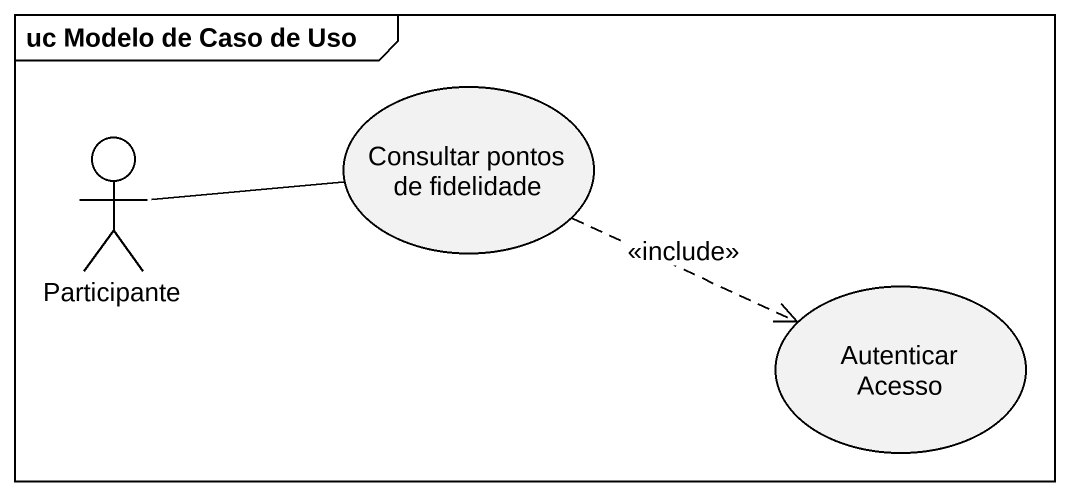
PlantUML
@startuml
mainframe uc Modelo de Caso de Uso
usecase "Consultar pontos de fidelidade" as Consultar_pontos_de
actor Participante
usecase "Autenticar Acesso" as Autenticar_Acesso
Consultar_pontos_de .right.> Autenticar_Acesso : <<include>>
Participante -right- Consultar_pontos_de
@enduml
